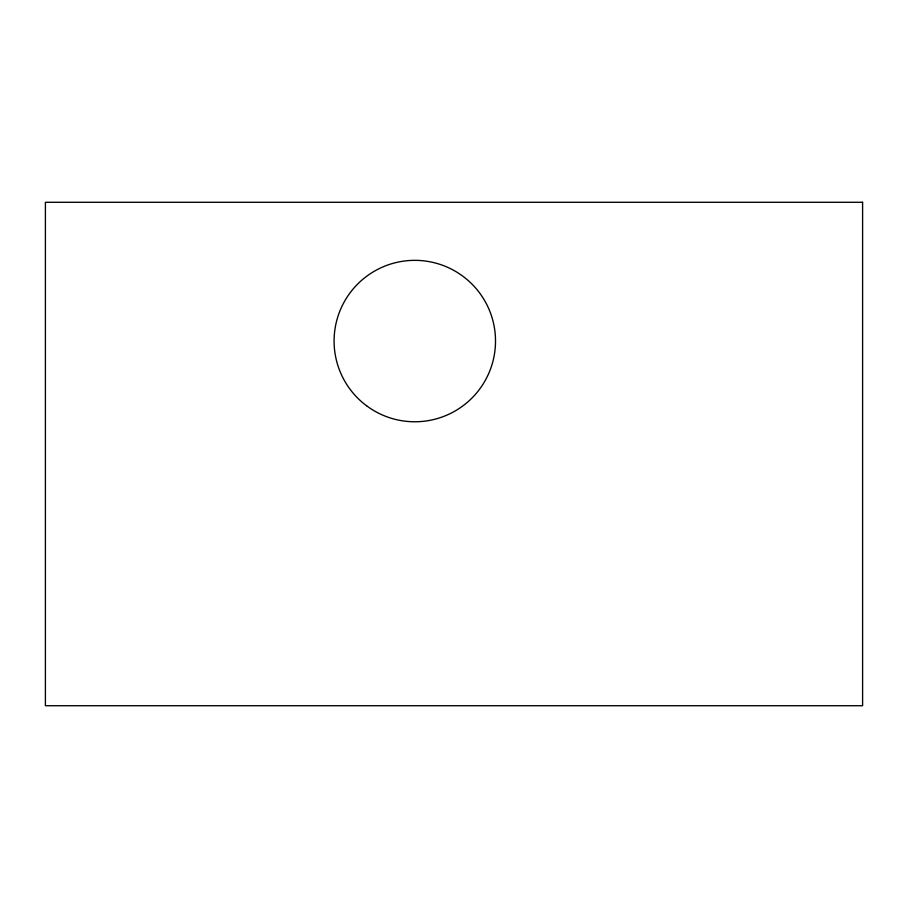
<?xml version="1.0" encoding="UTF-8"?>
<svg xmlns="http://www.w3.org/2000/svg" width="908" height="908" viewBox="0 0 908 908"><rect width="100%" height="100%" fill="white"/><g stroke="black" fill="none" stroke-linecap="round" stroke-linejoin="round"><path stroke-width="1.36" d="M862.6 202.28L45.4 202.28L45.4 705.72L862.6 705.72L862.6 202.28M367.229 406.262A80.71 80.71 0 0 0 495.053 349.648A80.71 80.71 0 0 0 382.12 267.258A80.71 80.71 0 0 0 367.229 406.262"/></g></svg>
